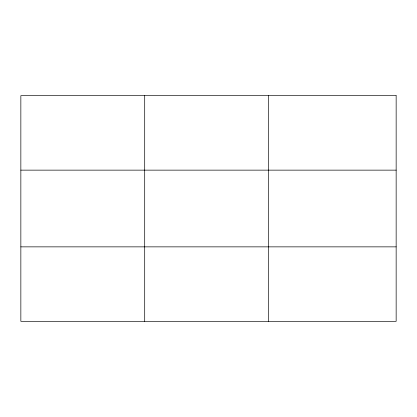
<?xml version="1.0" encoding="UTF-8"?>
<svg xmlns="http://www.w3.org/2000/svg" width="417" height="417" viewBox="0 0 417 417"><rect width="100%" height="100%" fill="white"/><g stroke="black" fill="none" stroke-linecap="round" stroke-linejoin="round"><path stroke-width="0.63" d="M144.699 95.675L144.699 321.325M268.548 95.675L268.548 321.325M20.85 170.141L396.15 170.141M20.85 246.859L396.15 246.859M396.15 95.675L396.15 321.325L20.85 321.325L20.85 95.675L396.15 95.675"/></g></svg>
